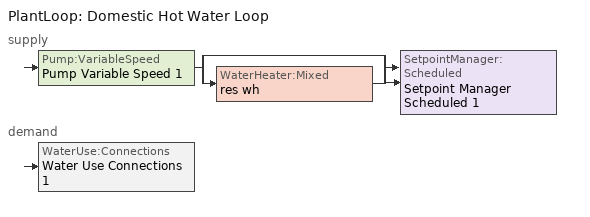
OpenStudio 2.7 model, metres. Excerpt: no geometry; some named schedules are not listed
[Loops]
PlantLoop 'Domestic Hot Water Loop'
 supply: Pump:VariableSpeed 'Pump Variable Speed 1' > split
  | bypass
  | WaterHeater:Mixed 'res wh'
  join > SetpointManager:Scheduled 'Setpoint Manager Scheduled 1'
 demand: WaterUse:Connections 'Water Use Connections 1'
[Sizing:Zone] Zone Cooling Design Supply Air Temperature Input Method=SupplyAirTemperature; Zone Cooling Design Supply Air Temperature {C}=14; Zone Cooling Design Supply Air Temperature Difference {deltaC}=11.11; Zone Heating Design Supply Air Temperature Input Method=SupplyAirTemperature; Zone Heating Design Supply Air Temperature {C}=40; Zone Heating Design Supply Air Temperature Difference {deltaC}=11.11; Zone Cooling Design Supply Air Humidity Ratio {kg-H2O/kg-air}=0.0085; Zone Heating Design Supply Air Humidity Ratio {kg-H2O/kg-air}=0.008; Cooling Design Air Flow Method=DesignDay; Heating Design Air Flow Method=DesignDay; Account for Dedicated Outdoor Air System=No; Dedicated Outdoor Air System Control Strategy=NeutralSupplyAir; Dedicated Outdoor Air Low Setpoint Temperature for Design {C}=autosize; Dedicated Outdoor Air High Setpoint Temperature for Design {C}=autosize
living zone; garage zone; finished basement zone; res ds_1 ret air zone
[Zone equipment]
living zone: residential baseboard living zone convective electric
finished basement zone: residential baseboard finished basement zone convective electric
[PlantLoop]
Domestic Hot Water Loop: Glycol Concentration=0; Maximum Loop Flow Rate {m3/s}=0.01; Plant Loop Volume {m3}=0.003; Load Distribution Scheme=Optimal
[Sizing:Plant]
Domestic Hot Water Loop: Loop Type=Heating; Design Loop Exit Temperature {C}=52.6667; Loop Design Temperature Difference {deltaC}=5.55556; Sizing Option=NonCoincident; Zone Timesteps in Averaging Window=1; Coincident Sizing Factor Mode=None
[Pump:VariableSpeed]
Pump Variable Speed 1: Rated Flow Rate {m3/s}=0.01; Rated Pump Head {Pa}=1; Rated Power Consumption {W}=0; Motor Efficiency=1; Fraction of Motor Inefficiencies to Fluid Stream=0; Coefficient 1 of the Part Load Performance Curve=0; Coefficient 2 of the Part Load Performance Curve=1; Coefficient 3 of the Part Load Performance Curve=0; Coefficient 4 of the Part Load Performance Curve=0; Pump Control Type=Intermittent; Skin Loss Radiative Fraction=0.5; Design Power Sizing Method=PowerPerFlowPerPressure; Design Electric Power per Unit Flow Rate {W/(m3/s)}=348701.1; Design Shaft Power per Unit Flow Rate per Unit Head {W-s/m3-Pa}=1.28205; Design Minimum Flow Rate Fraction=0
[SetpointManager:Scheduled]
Setpoint Manager Scheduled 1: Control Variable=Temperature; Schedule=dhw temp
[WaterHeater:Mixed]
res wh: Tank Volume {m3}=0.143846; Setpoint Temperature Schedule=WH Setpoint Temp; Deadband Temperature Difference {deltaC}=2; Maximum Temperature Limit {C}=99; Heater Control Type=Cycle; Heater Maximum Capacity {W}=11722.8; Heater Minimum Capacity {W}=0; Heater Fuel Type=NaturalGas; Heater Thermal Efficiency=0.773298; Off Cycle Parasitic Fuel Consumption Rate {W}=0; Off Cycle Parasitic Fuel Type=Electricity; Off Cycle Parasitic Heat Fraction to Tank=0; On Cycle Parasitic Fuel Consumption Rate {W}=0; On Cycle Parasitic Fuel Type=Electricity; On Cycle Parasitic Heat Fraction to Tank=0; Ambient Temperature Indicator=ThermalZone; Ambient Temperature Thermal Zone=finished basement zone; Off Cycle Loss Coefficient to Ambient Temperature {W/K}=4.15693; Off Cycle Loss Fraction to Thermal Zone=0.64; On Cycle Loss Coefficient to Ambient Temperature {W/K}=4.15693; On Cycle Loss Fraction to Thermal Zone=1; Use Side Effectiveness=1; Source Side Effectiveness=1; Use Side Design Flow Rate {m3/s}=autosize; Source Side Design Flow Rate {m3/s}=autosize; Indirect Water Heating Recovery Time {hr}=1.5; Source Side Flow Control Mode=IndirectHeatPrimarySetpoint
[WaterUse:Connections]
Water Use Connections 1: Water Use Equipment Name 1=residential shower; Water Use Equipment Name 2=residential sink; Water Use Equipment Name 3=residential bath; Water Use Equipment Name 4=residential shower dist=0.0; Water Use Equipment Name 5=residential sink dist=0.0; Water Use Equipment Name 6=residential bath dist=0.0; Water Use Equipment Name 7=residential dishwasher; Water Use Equipment Name 8=residential clothes washer
[WaterUse:Equipment:Definition]
Name | Peak Flow Rate {m3/s} | Target Temperature Schedule
residential shower | 0.000274695 | residential shower temperature schedule
residential sink | 0.000212399 | residential sink temperature schedule
residential bath | 0.000429619 | residential bath temperature schedule
residential shower dist=0.0 | 0 | residential shower temperature schedule
residential sink dist=0.0 | 0 | residential sink temperature schedule
residential bath dist=0.0 | 0 | residential bath temperature schedule
residential dishwasher | 6.66818e-05 | residential dishwasher temperature schedule
residential clothes washer | 0.000697118 | residential clothes washer temperature schedule
[WaterUse:Equipment] Space=living space
Name | Water Use Equipment Definition | Flow Rate Fraction Schedule
residential shower | residential shower | residential shower schedule
residential sink | residential sink | residential sink schedule
residential bath | residential bath | residential bath schedule
residential shower dist=0.0 | residential shower dist=0.0 | residential shower schedule
residential sink dist=0.0 | residential sink dist=0.0 | residential sink schedule
residential bath dist=0.0 | residential bath dist=0.0 | residential bath schedule
residential dishwasher | residential dishwasher | residential dishwasher schedule
residential clothes washer | residential clothes washer | residential clothes washer schedule
[OtherEquipment:Definition] Design Level Calculation Method=EquipmentLevel; Fraction Radiant=0; Fraction Lost=0
Name | Design Level {W} | Fraction Latent
residential shower | 7899.46 | 0.487197
residential sink | 2132.88 | 0.312222
residential bath | 6337.27 | 0
[ZoneHVAC:Baseboard:Convective:Electric] Availability Schedule=residential heating season; Nominal Capacity {W}=autosize; Efficiency=1
residential baseboard living zone convective electric; residential baseboard finished basement zone convective electric
[ElectricEquipment:Definition] Design Level Calculation Method=EquipmentLevel
Name | Design Level {W} | Fraction Latent | Fraction Radiant | Fraction Lost
residential dishwasher | 8743.86 | 0.15 | 0.36 | 0.25
residential clothes washer | 7800.9 | 0 | 0.48 | 0.2
res infil_1 house fan; res infil_1 range fan; res infil_1 bath fan | 0 | 0 | 0 | 1
[EnergyManagementSystem:Sensor]
Name | Output Variable or Output Meter Index Key | Output Variable or Output Meter
residential_ceiling_fan_sched_val_sensor | residential ceiling fan schedule | Schedule Value
residential_ceiling_fan_tin_sensor; res_af_1_tin_s | living zone | Zone Mean Air Temperature
res_nv_pb_s |  | Site Outdoor Air Barometric Pressure
res_af_vw_s |  | Site Wind Speed
res_nv_wt_s |  | Site Outdoor Air Humidity Ratio
res_af_1_tt_s | living zone | Zone Outdoor Air Drybulb Temperature
res_nv_1_nva_s | res nv_1 avail schedule | Schedule Value
res_nv_1_sp_s | res nv_1 temp schedule | Schedule Value
res_ds_1_win_s | living zone | Zone Mean Air Humidity Ratio
res_infil_1_range_sch_s | res mv_1 range exhaust schedule | Schedule Value
res_infil_1_bath_sch_s | res mv_1 bath exhaust schedule | Schedule Value
res_infil_1_dryer_sch_s | res mv_1 dryer exhaust schedule | Schedule Value
res_infil_1_wh_sch_s | Always On Discrete | Schedule Value
[EnergyManagementSystem:Actuator]
Name | Actuated Component | Actuated Component Type | Actuated Component Control Type
residential_ceiling_fan_sched_override | residential ceiling fan master | Schedule:Constant | Schedule Value
res_nv_1_flow_act | res nv_1 flow | Zone Infiltration | Air Exchange Flow Rate
res_infil_1_house_fan_act | res infil_1 house fan | ElectricEquipment | Electric Power Level
res_infil_1_range_fan_act | res infil_1 range fan | ElectricEquipment | Electric Power Level
res_infil_1_bath_fan_act | res infil_1 bath fan | ElectricEquipment | Electric Power Level
res_infil_1_flow_act | res infil_1 flow | Zone Infiltration | Air Exchange Flow Rate
[EnergyManagementSystem:Program]
residential_ceiling_fan_schedule_program: If residential_ceiling_fan_sched_val_sensor == 0; Set residential_ceiling_fan_sched_override = 0; ElseIf residential_ceiling_fan_tin_sensor < 24.389; Set residential_ceiling_fan_sched_override = 0; Else; Set residential_ceiling_fan_sched_override = 1; EndIf
res_nv_1_program: Set Tdiff = res_af_1_tin_s-res_af_1_tt_s; Set dT = (@Abs Tdiff); Set pt = (@RhFnTdbWPb res_af_1_tt_s res_nv_wt_s res_nv_pb_s); Set NVA = 13443.315417397203; Set Cs = 0.00024368211684197043; Set Cw = 0.00010154062060280269; Set MNV = 2.518405946420485; Set MHR = 0.0115; Set MRH = 0.7; Set temp1 = (res_nv_1_nva_s*NVA); Set SGNV = temp1*((((Cs*dT)+(Cw*(res_af_vw_s^2)))^0.5)/1000); If (res_nv_wt_s<MHR) && (pt<MRH) && (res_af_1_tin_s>res_nv_1_sp_s); Set temp2 = (res_af_1_tin_s-res_nv_1_sp_s); Set NVadj1 = temp2/(res_af_1_tin_s-res_af_1_tt_s); Set NVadj2 = (@Min NVadj1 1); Set NVadj3 = (@Max NVadj2 0); Set NVadj = SGNV*NVadj3; Set res_nv_1_flow_act = (@Min NVadj MNV); Else; Set res_nv_1_flow_act = 0; EndIf
res_ds_1_program: Set res_ds_1_lk_sup_fan_equiv = 0; Set res_ds_1_lk_ret_fan_equiv = 0
res_infil_1_program: Set p_m = 0.14; Set p_s = 0.22; Set s_m = 270; Set s_s = 370; Set z_m = 9.99744; Set z_s = 6.629400000094741; Set f_t = (((s_m/z_m)^p_m)*((z_s/s_s)^p_s)); Set Tdiff = res_af_1_tin_s-res_af_1_tt_s; Set dT = @Abs Tdiff; Set c = 0.0697; Set Cs = 0.092; Set Cw = 0.1406; Set n = 0.67; Set sft = (f_t*0.5); Set temp1 = ((c*Cw)*((sft*res_af_vw_s)^(2*n)))^2; Set Qn = (((c*Cs*(dT^n))^2)+temp1)^0.5; Set Tdiff = res_af_1_tin_s-res_af_1_tt_s; Set dT = @Abs Tdiff; Set QWHV = res_infil_1_wh_sch_s*0.0302; Set Qrange = res_infil_1_range_sch_s*0.0472; Set Qdryer = res_infil_1_dryer_sch_s*0.0472; Set Qbath = res_infil_1_bath_sch_s*0.0472; Set QhpwhOut = 0; Set QhpwhIn = 0; Set QductsOut = res_ds_1_lk_ret_fan_equiv; Set QductsIn = res_ds_1_lk_sup_fan_equiv; Set Qout = QWHV+Qrange+Qbath+Qdryer+QhpwhOut+QductsOut; Set Qin = QhpwhIn+QductsIn; Set Qu = (@Abs (Qout-Qin)); Set Qb = (@Min Qout Qin); Set faneff_wh = 0.9438948864000002; Set res_infil_1_house_fan_act = (QWHV*300)/faneff_wh; Set faneff_sp = 0.4719474432000001; Set res_infil_1_range_fan_act = (Qrange*300)/faneff_sp; Set res_infil_1_bath_fan_act = (Qbath*300)/faneff_sp; Set Q_acctd_for_elsewhere = QhpwhOut+QhpwhIn+QductsOut+QductsIn; Set res_infil_1_flow_act = (((Qu^2)+(Qn^2))^0.5)-Q_acctd_for_elsewhere; Set res_infil_1_flow_act = (@Max res_infil_1_flow_act 0)
[EnergyManagementSystem:ProgramCallingManager]
residential ceiling fan program calling manager: BeginTimestepBeforePredictor; residential_ceiling_fan_schedule_program
res af_1 program calling manager: BeginTimestepBeforePredictor; res_infil_1_program; res_nv_1_program
res ds_1 program calling manager: EndOfSystemTimestepAfterHVACReporting; res_ds_1_program
[Schedule:Ruleset]
Name | Default Day Schedule
residential shower schedule | Schedule Day 4
residential sink schedule | Schedule Day 5
residential bath schedule | Schedule Day 6
residential heating season | Schedule Day 8
residential ceiling fan schedule | Schedule Day 11
residential dishwasher schedule | Schedule Day 15
residential clothes washer schedule | Schedule Day 16
res nv_1 temp schedule | Schedule Day 20
res nv_1 avail schedule | Schedule Day 21
res mv_1 range exhaust schedule | Schedule Day 22
res mv_1 bath exhaust schedule | Schedule Day 23
res mv_1 dryer exhaust schedule | Schedule Day 24
[Schedule:Day]
Schedule Day 4; Schedule Day 8: 24, 0, 0
residential heating season allday1; residential heating season allday2; residential heating season allday3; residential heating season allday4; residential heating season allday5; residential heating season allday6; residential heating season allday7; residential heating season allday8; residential heating season allday9; residential heating season allday10; residential heating season allday11; residential heating season allday12: 24, 0, 1
[Schedule:Rule] Apply Sunday=Yes; Apply Monday=Yes; Apply Tuesday=Yes; Apply Wednesday=Yes; Apply Thursday=Yes; Apply Friday=Yes; Apply Saturday=Yes
residential shower schedule allday ruleset1: Schedule Ruleset=residential shower schedule; Rule Order=6; Day Schedule=residential shower schedule allday1; Date Specification Type=SpecificDates; Specific Month 1=1; Specific Day 1=1; Specific Month 2=1; Specific Day 2=8; Specific Month 3=1; Specific Day 3=15; Specific Month 4=1; Specific Day 4=22; Specific Month 5=1; Specific Day 5=29; Specific Month 6=2; Specific Day 6=5; Specific Month 7=2; Specific Day 7=12; Specific Month 8=2; Specific Day 8=19; Specific Month 9=2; Specific Day 9=26; Specific Month 10=3; Specific Day 10=5; Specific Month 11=3; Specific Day 11=12; Specific Month 12=3; Specific Day 12=19; Specific Month 13=3; Specific Day 13=26; Specific Month 14=4; Specific Day 14=2; Specific Month 15=4; Specific Day 15=9; Specific Month 16=4; Specific Day 16=16; Specific Month 17=4; Specific Day 17=23; Specific Month 18=4; Specific Day 18=30; Specific Month 19=5; Specific Day 19=7; Specific Month 20=5; Specific Day 20=14; Specific Month 21=5; Specific Day 21=21; Specific Month 22=5; Specific Day 22=28; Specific Month 23=6; Specific Day 23=4; Specific Month 24=6; Specific Day 24=11; Specific Month 25=6; Specific Day 25=18; Specific Month 26=6; Specific Day 26=25; Specific Month 27=7; Specific Day 27=2; Specific Month 28=7; Specific Day 28=9; Specific Month 29=7; Specific Day 29=16; Specific Month 30=7; Specific Day 30=23; Specific Month 31=7; Specific Day 31=30; Specific Month 32=8; Specific Day 32=6; Specific Month 33=8; Specific Day 33=13; Specific Month 34=8; Specific Day 34=20; Specific Month 35=8; Specific Day 35=27; Specific Month 36=9; Specific Day 36=3; Specific Month 37=9; Specific Day 37=10; Specific Month 38=9; Specific Day 38=17; Specific Month 39=9; Specific Day 39=24; Specific Month 40=10; Specific Day 40=1; Specific Month 41=10; Specific Day 41=8; Specific Month 42=10; Specific Day 42=15; Specific Month 43=10; Specific Day 43=22; Specific Month 44=10; Specific Day 44=29; Specific Month 45=11; Specific Day 45=5; Specific Month 46=11; Specific Day 46=12; Specific Month 47=11; Specific Day 47=19; Specific Month 48=11; Specific Day 48=26; Specific Month 49=12; Specific Day 49=3; Specific Month 50=12; Specific Day 50=10; Specific Month 51=12; Specific Day 51=17; Specific Month 52=12; Specific Day 52=24; Specific Month 53=12; Specific Day 53=31
residential shower schedule allday ruleset2: Schedule Ruleset=residential shower schedule; Rule Order=5; Day Schedule=residential shower schedule allday2; Date Specification Type=SpecificDates; Specific Month 1=1; Specific Day 1=2; Specific Month 2=1; Specific Day 2=9; Specific Month 3=1; Specific Day 3=16; Specific Month 4=1; Specific Day 4=23; Specific Month 5=1; Specific Day 5=30; Specific Month 6=2; Specific Day 6=6; Specific Month 7=2; Specific Day 7=13; Specific Month 8=2; Specific Day 8=20; Specific Month 9=2; Specific Day 9=27; Specific Month 10=3; Specific Day 10=6; Specific Month 11=3; Specific Day 11=13; Specific Month 12=3; Specific Day 12=20; Specific Month 13=3; Specific Day 13=27; Specific Month 14=4; Specific Day 14=3; Specific Month 15=4; Specific Day 15=10; Specific Month 16=4; Specific Day 16=17; Specific Month 17=4; Specific Day 17=24; Specific Month 18=5; Specific Day 18=1; Specific Month 19=5; Specific Day 19=8; Specific Month 20=5; Specific Day 20=15; Specific Month 21=5; Specific Day 21=22; Specific Month 22=5; Specific Day 22=29; Specific Month 23=6; Specific Day 23=5; Specific Month 24=6; Specific Day 24=12; Specific Month 25=6; Specific Day 25=19; Specific Month 26=6; Specific Day 26=26; Specific Month 27=7; Specific Day 27=3; Specific Month 28=7; Specific Day 28=10; Specific Month 29=7; Specific Day 29=17; Specific Month 30=7; Specific Day 30=24; Specific Month 31=7; Specific Day 31=31; Specific Month 32=8; Specific Day 32=7; Specific Month 33=8; Specific Day 33=14; Specific Month 34=8; Specific Day 34=21; Specific Month 35=8; Specific Day 35=28; Specific Month 36=9; Specific Day 36=4; Specific Month 37=9; Specific Day 37=11; Specific Month 38=9; Specific Day 38=18; Specific Month 39=9; Specific Day 39=25; Specific Month 40=10; Specific Day 40=2; Specific Month 41=10; Specific Day 41=9; Specific Month 42=10; Specific Day 42=16; Specific Month 43=10; Specific Day 43=23; Specific Month 44=10; Specific Day 44=30; Specific Month 45=11; Specific Day 45=6; Specific Month 46=11; Specific Day 46=13; Specific Month 47=11; Specific Day 47=20; Specific Month 48=11; Specific Day 48=27; Specific Month 49=12; Specific Day 49=4; Specific Month 50=12; Specific Day 50=11; Specific Month 51=12; Specific Day 51=18; Specific Month 52=12; Specific Day 52=25
residential shower schedule allday ruleset3: Schedule Ruleset=residential shower schedule; Rule Order=4; Day Schedule=residential shower schedule allday3; Date Specification Type=SpecificDates; Specific Month 1=1; Specific Day 1=3; Specific Month 2=1; Specific Day 2=10; Specific Month 3=1; Specific Day 3=17; Specific Month 4=1; Specific Day 4=24; Specific Month 5=1; Specific Day 5=31; Specific Month 6=2; Specific Day 6=7; Specific Month 7=2; Specific Day 7=14; Specific Month 8=2; Specific Day 8=21; Specific Month 9=2; Specific Day 9=28; Specific Month 10=3; Specific Day 10=7; Specific Month 11=3; Specific Day 11=14; Specific Month 12=3; Specific Day 12=21; Specific Month 13=3; Specific Day 13=28; Specific Month 14=4; Specific Day 14=4; Specific Month 15=4; Specific Day 15=11; Specific Month 16=4; Specific Day 16=18; Specific Month 17=4; Specific Day 17=25; Specific Month 18=5; Specific Day 18=2; Specific Month 19=5; Specific Day 19=9; Specific Month 20=5; Specific Day 20=16; Specific Month 21=5; Specific Day 21=23; Specific Month 22=5; Specific Day 22=30; Specific Month 23=6; Specific Day 23=6; Specific Month 24=6; Specific Day 24=13; Specific Month 25=6; Specific Day 25=20; Specific Month 26=6; Specific Day 26=27; Specific Month 27=7; Specific Day 27=4; Specific Month 28=7; Specific Day 28=11; Specific Month 29=7; Specific Day 29=18; Specific Month 30=7; Specific Day 30=25; Specific Month 31=8; Specific Day 31=1; Specific Month 32=8; Specific Day 32=8; Specific Month 33=8; Specific Day 33=15; Specific Month 34=8; Specific Day 34=22; Specific Month 35=8; Specific Day 35=29; Specific Month 36=9; Specific Day 36=5; Specific Month 37=9; Specific Day 37=12; Specific Month 38=9; Specific Day 38=19; Specific Month 39=9; Specific Day 39=26; Specific Month 40=10; Specific Day 40=3; Specific Month 41=10; Specific Day 41=10; Specific Month 42=10; Specific Day 42=17; Specific Month 43=10; Specific Day 43=24; Specific Month 44=10; Specific Day 44=31; Specific Month 45=11; Specific Day 45=7; Specific Month 46=11; Specific Day 46=14; Specific Month 47=11; Specific Day 47=21; Specific Month 48=11; Specific Day 48=28; Specific Month 49=12; Specific Day 49=5; Specific Month 50=12; Specific Day 50=12; Specific Month 51=12; Specific Day 51=19; Specific Month 52=12; Specific Day 52=26
residential shower schedule allday ruleset4: Schedule Ruleset=residential shower schedule; Rule Order=3; Day Schedule=residential shower schedule allday4; Date Specification Type=SpecificDates; Specific Month 1=1; Specific Day 1=4; Specific Month 2=1; Specific Day 2=11; Specific Month 3=1; Specific Day 3=18; Specific Month 4=1; Specific Day 4=25; Specific Month 5=2; Specific Day 5=1; Specific Month 6=2; Specific Day 6=8; Specific Month 7=2; Specific Day 7=15; Specific Month 8=2; Specific Day 8=22; Specific Month 9=3; Specific Day 9=1; Specific Month 10=3; Specific Day 10=8; Specific Month 11=3; Specific Day 11=15; Specific Month 12=3; Specific Day 12=22; Specific Month 13=3; Specific Day 13=29; Specific Month 14=4; Specific Day 14=5; Specific Month 15=4; Specific Day 15=12; Specific Month 16=4; Specific Day 16=19; Specific Month 17=4; Specific Day 17=26; Specific Month 18=5; Specific Day 18=3; Specific Month 19=5; Specific Day 19=10; Specific Month 20=5; Specific Day 20=17; Specific Month 21=5; Specific Day 21=24; Specific Month 22=5; Specific Day 22=31; Specific Month 23=6; Specific Day 23=7; Specific Month 24=6; Specific Day 24=14; Specific Month 25=6; Specific Day 25=21; Specific Month 26=6; Specific Day 26=28; Specific Month 27=7; Specific Day 27=5; Specific Month 28=7; Specific Day 28=12; Specific Month 29=7; Specific Day 29=19; Specific Month 30=7; Specific Day 30=26; Specific Month 31=8; Specific Day 31=2; Specific Month 32=8; Specific Day 32=9; Specific Month 33=8; Specific Day 33=16; Specific Month 34=8; Specific Day 34=23; Specific Month 35=8; Specific Day 35=30; Specific Month 36=9; Specific Day 36=6; Specific Month 37=9; Specific Day 37=13; Specific Month 38=9; Specific Day 38=20; Specific Month 39=9; Specific Day 39=27; Specific Month 40=10; Specific Day 40=4; Specific Month 41=10; Specific Day 41=11; Specific Month 42=10; Specific Day 42=18; Specific Month 43=10; Specific Day 43=25; Specific Month 44=11; Specific Day 44=1; Specific Month 45=11; Specific Day 45=8; Specific Month 46=11; Specific Day 46=15; Specific Month 47=11; Specific Day 47=22; Specific Month 48=11; Specific Day 48=29; Specific Month 49=12; Specific Day 49=6; Specific Month 50=12; Specific Day 50=13; Specific Month 51=12; Specific Day 51=20; Specific Month 52=12; Specific Day 52=27
residential shower schedule allday ruleset5: Schedule Ruleset=residential shower schedule; Rule Order=2; Day Schedule=residential shower schedule allday5; Date Specification Type=SpecificDates; Specific Month 1=1; Specific Day 1=5; Specific Month 2=1; Specific Day 2=12; Specific Month 3=1; Specific Day 3=19; Specific Month 4=1; Specific Day 4=26; Specific Month 5=2; Specific Day 5=2; Specific Month 6=2; Specific Day 6=9; Specific Month 7=2; Specific Day 7=16; Specific Month 8=2; Specific Day 8=23; Specific Month 9=3; Specific Day 9=2; Specific Month 10=3; Specific Day 10=9; Specific Month 11=3; Specific Day 11=16; Specific Month 12=3; Specific Day 12=23; Specific Month 13=3; Specific Day 13=30; Specific Month 14=4; Specific Day 14=6; Specific Month 15=4; Specific Day 15=13; Specific Month 16=4; Specific Day 16=20; Specific Month 17=4; Specific Day 17=27; Specific Month 18=5; Specific Day 18=4; Specific Month 19=5; Specific Day 19=11; Specific Month 20=5; Specific Day 20=18; Specific Month 21=5; Specific Day 21=25; Specific Month 22=6; Specific Day 22=1; Specific Month 23=6; Specific Day 23=8; Specific Month 24=6; Specific Day 24=15; Specific Month 25=6; Specific Day 25=22; Specific Month 26=6; Specific Day 26=29; Specific Month 27=7; Specific Day 27=6; Specific Month 28=7; Specific Day 28=13; Specific Month 29=7; Specific Day 29=20; Specific Month 30=7; Specific Day 30=27; Specific Month 31=8; Specific Day 31=3; Specific Month 32=8; Specific Day 32=10; Specific Month 33=8; Specific Day 33=17; Specific Month 34=8; Specific Day 34=24; Specific Month 35=8; Specific Day 35=31; Specific Month 36=9; Specific Day 36=7; Specific Month 37=9; Specific Day 37=14; Specific Month 38=9; Specific Day 38=21; Specific Month 39=9; Specific Day 39=28; Specific Month 40=10; Specific Day 40=5; Specific Month 41=10; Specific Day 41=12; Specific Month 42=10; Specific Day 42=19; Specific Month 43=10; Specific Day 43=26; Specific Month 44=11; Specific Day 44=2; Specific Month 45=11; Specific Day 45=9; Specific Month 46=11; Specific Day 46=16; Specific Month 47=11; Specific Day 47=23; Specific Month 48=11; Specific Day 48=30; Specific Month 49=12; Specific Day 49=7; Specific Month 50=12; Specific Day 50=14; Specific Month 51=12; Specific Day 51=21; Specific Month 52=12; Specific Day 52=28
residential heating season allday ruleset1: Schedule Ruleset=residential heating season; Rule Order=11; Day Schedule=residential heating season allday1; Date Specification Type=DateRange; Start Month=1; Start Day=1; End Month=1; End Day=31
residential heating season allday ruleset2: Schedule Ruleset=residential heating season; Rule Order=10; Day Schedule=residential heating season allday2; Date Specification Type=DateRange; Start Month=2; Start Day=1; End Month=2; End Day=28
residential heating season allday ruleset3: Schedule Ruleset=residential heating season; Rule Order=9; Day Schedule=residential heating season allday3; Date Specification Type=DateRange; Start Month=3; Start Day=1; End Month=3; End Day=31
residential heating season allday ruleset4: Schedule Ruleset=residential heating season; Rule Order=8; Day Schedule=residential heating season allday4; Date Specification Type=DateRange; Start Month=4; Start Day=1; End Month=4; End Day=30
residential heating season allday ruleset5: Schedule Ruleset=residential heating season; Rule Order=7; Day Schedule=residential heating season allday5; Date Specification Type=DateRange; Start Month=5; Start Day=1; End Month=5; End Day=31
residential heating season allday ruleset6: Schedule Ruleset=residential heating season; Rule Order=6; Day Schedule=residential heating season allday6; Date Specification Type=DateRange; Start Month=6; Start Day=1; End Month=6; End Day=30
residential heating season allday ruleset7: Schedule Ruleset=residential heating season; Rule Order=5; Day Schedule=residential heating season allday7; Date Specification Type=DateRange; Start Month=7; Start Day=1; End Month=7; End Day=31
residential heating season allday ruleset8: Schedule Ruleset=residential heating season; Rule Order=4; Day Schedule=residential heating season allday8; Date Specification Type=DateRange; Start Month=8; Start Day=1; End Month=8; End Day=31
residential heating season allday ruleset9: Schedule Ruleset=residential heating season; Rule Order=3; Day Schedule=residential heating season allday9; Date Specification Type=DateRange; Start Month=9; Start Day=1; End Month=9; End Day=30
residential heating season allday ruleset10: Schedule Ruleset=residential heating season; Rule Order=2; Day Schedule=residential heating season allday10; Date Specification Type=DateRange; Start Month=10; Start Day=1; End Month=10; End Day=31
residential heating season allday ruleset11: Schedule Ruleset=residential heating season; Rule Order=1; Day Schedule=residential heating season allday11; Date Specification Type=DateRange; Start Month=11; Start Day=1; End Month=11; End Day=30
residential heating season allday ruleset12: Schedule Ruleset=residential heating season; Rule Order=0; Day Schedule=residential heating season allday12; Date Specification Type=DateRange; Start Month=12; Start Day=1; End Month=12; End Day=31
[Schedule:Constant]
Name | Value
dhw temp; WH Setpoint Temp | 52.6667
Always On Discrete; residential ceiling fan master | 1
residential shower temperature schedule; residential sink temperature schedule; residential bath temperature schedule | 43.3333
residential dishwasher temperature schedule | 51.6667
residential clothes washer temperature schedule | 33.6111
